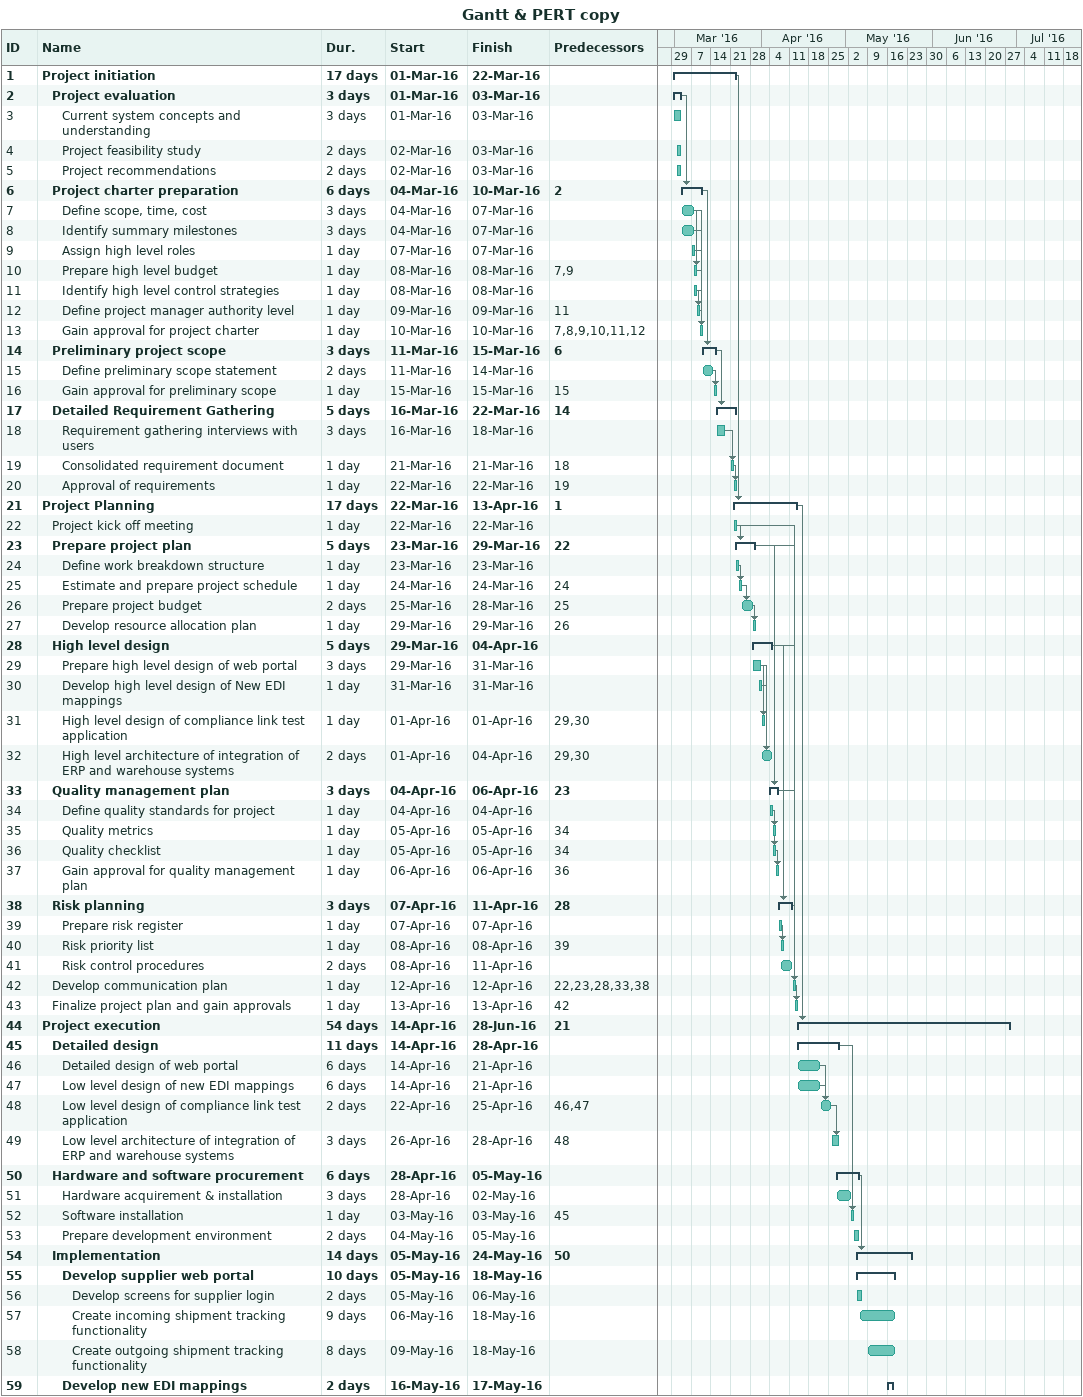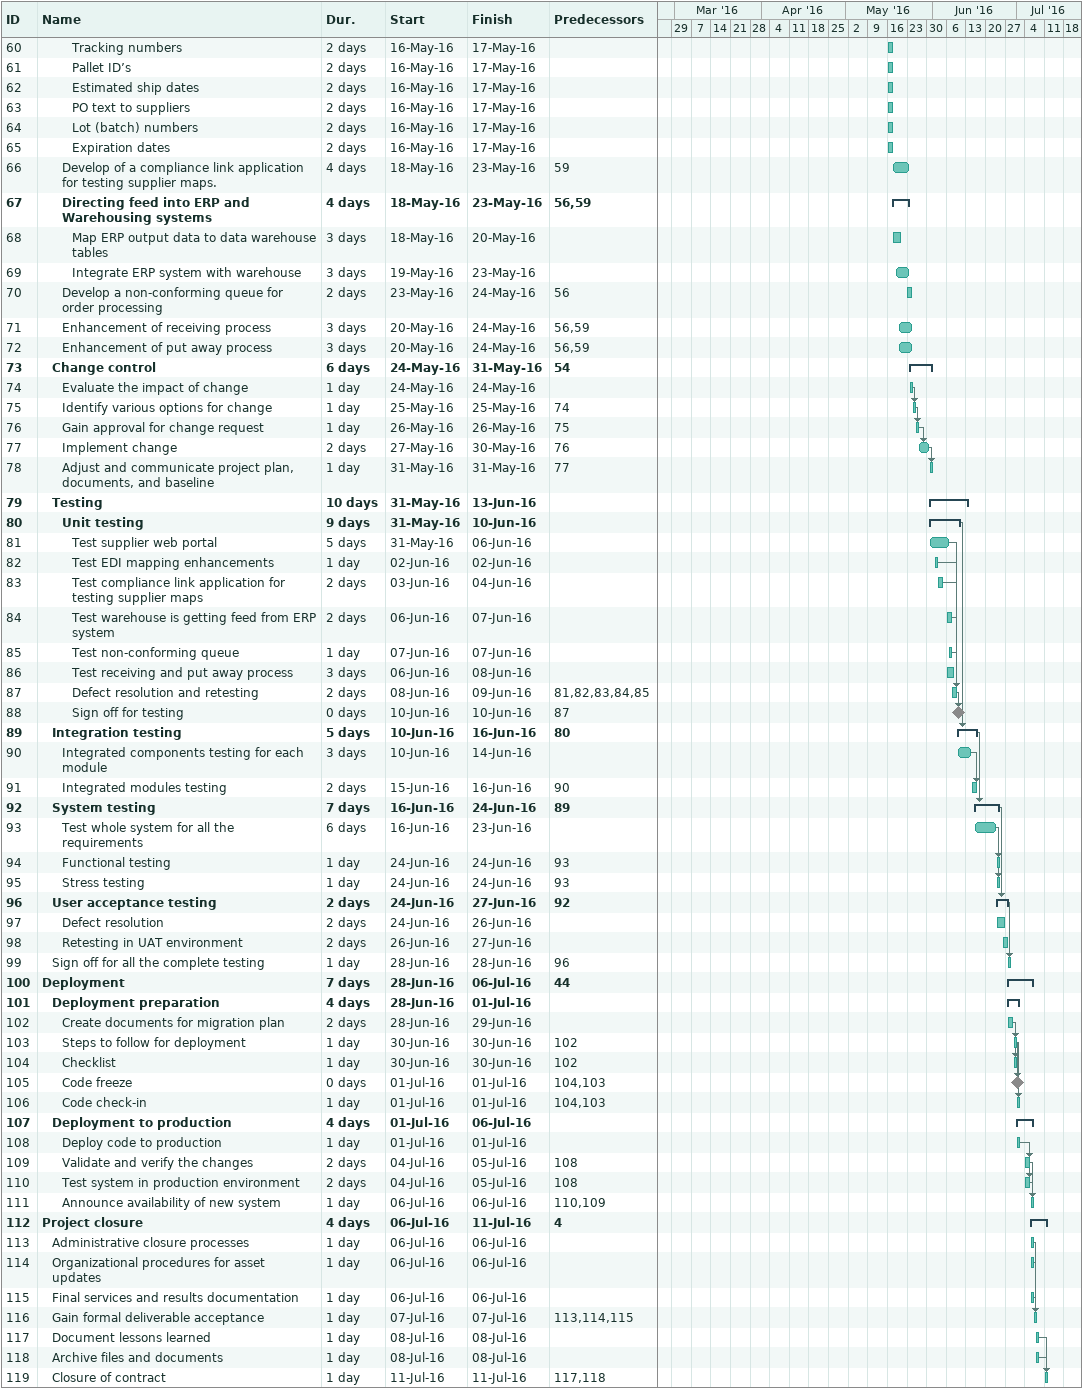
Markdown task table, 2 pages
Gantt & PERT copy

| ID | Level | Task | Duration | Start | Finish | Predecessors |
|---|---|---|---|---|---|---|
| 1 | 1 | **Project initiation** | 17d | 2016-03-01 | 2016-03-22 |  |
| 2 | 2 | **Project evaluation** | 3d | 2016-03-01 | 2016-03-03 |  |
| 3 | 3 | Current system concepts and understanding | 3d | 2016-03-01 | 2016-03-03 |  |
| 4 | 3 | Project feasibility study | 2d | 2016-03-02 | 2016-03-03 |  |
| 5 | 3 | Project recommendations | 2d | 2016-03-02 | 2016-03-03 |  |
| 6 | 2 | **Project charter preparation** | 6d | 2016-03-04 | 2016-03-10 | 2 |
| 7 | 3 | Define scope, time, cost | 3d | 2016-03-04 | 2016-03-07 |  |
| 8 | 3 | Identify summary milestones | 3d | 2016-03-04 | 2016-03-07 |  |
| 9 | 3 | Assign high level roles | 1d | 2016-03-07 | 2016-03-07 |  |
| 10 | 3 | Prepare high level budget | 1d | 2016-03-08 | 2016-03-08 | 7, 9 |
| 11 | 3 | Identify high level control strategies | 1d | 2016-03-08 | 2016-03-08 |  |
| 12 | 3 | Define project manager authority level | 1d | 2016-03-09 | 2016-03-09 | 11 |
| 13 | 3 | Gain approval for project charter | 1d | 2016-03-10 | 2016-03-10 | 7, 8, 9, 10, 11, 12 |
| 14 | 2 | **Preliminary project scope** | 3d | 2016-03-11 | 2016-03-15 | 6 |
| 15 | 3 | Define preliminary scope statement | 2d | 2016-03-11 | 2016-03-14 |  |
| 16 | 3 | Gain approval for preliminary scope | 1d | 2016-03-15 | 2016-03-15 | 15 |
| 17 | 2 | **Detailed Requirement Gathering** | 5d | 2016-03-16 | 2016-03-22 | 14 |
| 18 | 3 | Requirement gathering interviews with users | 3d | 2016-03-16 | 2016-03-18 |  |
| 19 | 3 | Consolidated requirement document | 1d | 2016-03-21 | 2016-03-21 | 18 |
| 20 | 3 | Approval of requirements | 1d | 2016-03-22 | 2016-03-22 | 19 |
| 21 | 1 | **Project Planning** | 17d | 2016-03-22 | 2016-04-13 | 1 |
| 22 | 2 | Project kick off meeting | 1d | 2016-03-22 | 2016-03-22 |  |
| 23 | 2 | **Prepare project plan** | 5d | 2016-03-23 | 2016-03-29 | 22 |
| 24 | 3 | Define work breakdown structure | 1d | 2016-03-23 | 2016-03-23 |  |
| 25 | 3 | Estimate and prepare project schedule | 1d | 2016-03-24 | 2016-03-24 | 24 |
| 26 | 3 | Prepare project budget | 2d | 2016-03-25 | 2016-03-28 | 25 |
| 27 | 3 | Develop resource allocation plan | 1d | 2016-03-29 | 2016-03-29 | 26 |
| 28 | 2 | **High level design** | 5d | 2016-03-29 | 2016-04-04 |  |
| 29 | 3 | Prepare high level design of web portal | 3d | 2016-03-29 | 2016-03-31 |  |
| 30 | 3 | Develop high level design of New EDI mappings | 1d | 2016-03-31 | 2016-03-31 |  |
| 31 | 3 | High level design of compliance link test application | 1d | 2016-04-01 | 2016-04-01 | 29, 30 |
| 32 | 3 | High level architecture of integration of ERP and warehouse systems | 2d | 2016-04-01 | 2016-04-04 | 29, 30 |
| 33 | 2 | **Quality management plan** | 3d | 2016-04-04 | 2016-04-06 | 23 |
| 34 | 3 | Define quality standards for project | 1d | 2016-04-04 | 2016-04-04 |  |
| 35 | 3 | Quality metrics | 1d | 2016-04-05 | 2016-04-05 | 34 |
| 36 | 3 | Quality checklist | 1d | 2016-04-05 | 2016-04-05 | 34 |
| 37 | 3 | Gain approval for quality management plan | 1d | 2016-04-06 | 2016-04-06 | 36 |
| 38 | 2 | **Risk planning** | 3d | 2016-04-07 | 2016-04-11 | 28 |
| 39 | 3 | Prepare risk register | 1d | 2016-04-07 | 2016-04-07 |  |
| 40 | 3 | Risk priority list | 1d | 2016-04-08 | 2016-04-08 | 39 |
| 41 | 3 | Risk control procedures | 2d | 2016-04-08 | 2016-04-11 |  |
| 42 | 2 | Develop communication plan | 1d | 2016-04-12 | 2016-04-12 | 22, 23, 28, 33, 38 |
| 43 | 2 | Finalize project plan and gain approvals | 1d | 2016-04-13 | 2016-04-13 | 42 |
| 44 | 1 | **Project execution** | 54d | 2016-04-14 | 2016-06-28 | 21 |
| 45 | 2 | **Detailed design** | 11d | 2016-04-14 | 2016-04-28 |  |
| 46 | 3 | Detailed design of web portal | 6d | 2016-04-14 | 2016-04-21 |  |
| 47 | 3 | Low level design of new EDI mappings | 6d | 2016-04-14 | 2016-04-21 |  |
| 48 | 3 | Low level design of compliance link test application | 2d | 2016-04-22 | 2016-04-25 | 46, 47 |
| 49 | 3 | Low level architecture of integration of ERP and warehouse systems | 3d | 2016-04-26 | 2016-04-28 | 48 |
| 50 | 2 | **Hardware and software procurement** | 6d | 2016-04-28 | 2016-05-05 |  |
| 51 | 3 | Hardware acquirement & installation | 3d | 2016-04-28 | 2016-05-02 |  |
| 52 | 3 | Software installation | 1d | 2016-05-03 | 2016-05-03 | 45 |
| 53 | 3 | Prepare development environment | 2d | 2016-05-04 | 2016-05-05 |  |
| 54 | 2 | **Implementation** | 14d | 2016-05-05 | 2016-05-24 | 50 |
| 55 | 3 | **Develop supplier web portal** | 10d | 2016-05-05 | 2016-05-18 |  |
| 56 | 4 | Develop screens for supplier login | 2d | 2016-05-05 | 2016-05-06 |  |
| 57 | 4 | Create incoming shipment tracking functionality | 9d | 2016-05-06 | 2016-05-18 |  |
| 58 | 4 | Create outgoing shipment tracking functionality | 8d | 2016-05-09 | 2016-05-18 |  |
| 59 | 3 | **Develop new EDI mappings** | 2d | 2016-05-16 | 2016-05-17 |  |
| 60 | 4 | Tracking numbers | 2d | 2016-05-16 | 2016-05-17 |  |
| 61 | 4 | Pallet ID’s | 2d | 2016-05-16 | 2016-05-17 |  |
| 62 | 4 | Estimated ship dates | 2d | 2016-05-16 | 2016-05-17 |  |
| 63 | 4 | PO text to suppliers | 2d | 2016-05-16 | 2016-05-17 |  |
| 64 | 4 | Lot (batch) numbers | 2d | 2016-05-16 | 2016-05-17 |  |
| 65 | 4 | Expiration dates | 2d | 2016-05-16 | 2016-05-17 |  |
| 66 | 3 | Develop of a compliance link application for testing supplier maps. | 4d | 2016-05-18 | 2016-05-23 | 59 |
| 67 | 3 | **Directing feed into ERP and Warehousing systems** | 4d | 2016-05-18 | 2016-05-23 | 56, 59 |
| 68 | 4 | Map ERP output data to data warehouse tables | 3d | 2016-05-18 | 2016-05-20 |  |
| 69 | 4 | Integrate ERP system with warehouse | 3d | 2016-05-19 | 2016-05-23 |  |
| 70 | 3 | Develop a non-conforming queue for order processing | 2d | 2016-05-23 | 2016-05-24 | 56 |
| 71 | 3 | Enhancement of receiving process | 3d | 2016-05-20 | 2016-05-24 | 56, 59 |
| 72 | 3 | Enhancement of put away process | 3d | 2016-05-20 | 2016-05-24 | 56, 59 |
| 73 | 2 | **Change control** | 6d | 2016-05-24 | 2016-05-31 | 54 |
| 74 | 3 | Evaluate the impact of change | 1d | 2016-05-24 | 2016-05-24 |  |
| 75 | 3 | Identify various options for change | 1d | 2016-05-25 | 2016-05-25 | 74 |
| 76 | 3 | Gain approval for change request | 1d | 2016-05-26 | 2016-05-26 | 75 |
| 77 | 3 | Implement change | 2d | 2016-05-27 | 2016-05-30 | 76 |
| 78 | 3 | Adjust and communicate project plan, documents, and baseline | 1d | 2016-05-31 | 2016-05-31 | 77 |
| 79 | 2 | **Testing** | 10d | 2016-05-31 | 2016-06-13 |  |
| 80 | 3 | **Unit testing** | 9d | 2016-05-31 | 2016-06-10 |  |
| 81 | 4 | Test supplier web portal | 5d | 2016-05-31 | 2016-06-06 |  |
| 82 | 4 | Test EDI mapping enhancements | 1d | 2016-06-02 | 2016-06-02 |  |
| 83 | 4 | Test compliance link application for testing supplier maps | 2d | 2016-06-03 | 2016-06-04 |  |
| 84 | 4 | Test warehouse is getting feed from ERP system | 2d | 2016-06-06 | 2016-06-07 |  |
| 85 | 4 | Test non-conforming queue | 1d | 2016-06-07 | 2016-06-07 |  |
| 86 | 4 | Test receiving and put away process | 3d | 2016-06-06 | 2016-06-08 |  |
| 87 | 4 | Defect resolution and retesting | 2d | 2016-06-08 | 2016-06-09 | 81, 82, 83, 84, 85 |
| 88 | 4 | Sign off for testing | 0d | 2016-06-10 | 2016-06-10 | 87 |
| 89 | 2 | **Integration testing** | 5d | 2016-06-10 | 2016-06-16 | 80 |
| 90 | 3 | Integrated components testing for each module | 3d | 2016-06-10 | 2016-06-14 |  |
| 91 | 3 | Integrated modules testing | 2d | 2016-06-15 | 2016-06-16 | 90 |
| 92 | 2 | **System testing** | 7d | 2016-06-16 | 2016-06-24 | 89 |
| 93 | 3 | Test whole system for all the requirements | 6d | 2016-06-16 | 2016-06-23 |  |
| 94 | 3 | Functional testing | 1d | 2016-06-24 | 2016-06-24 | 93 |
| 95 | 3 | Stress testing | 1d | 2016-06-24 | 2016-06-24 | 93 |
| 96 | 2 | **User acceptance testing** | 2d | 2016-06-24 | 2016-06-27 | 92 |
| 97 | 3 | Defect resolution | 2d | 2016-06-24 | 2016-06-26 |  |
| 98 | 3 | Retesting in UAT environment | 2d | 2016-06-26 | 2016-06-27 |  |
| 99 | 2 | Sign off for all the complete testing | 1d | 2016-06-28 | 2016-06-28 | 96 |
| 100 | 1 | **Deployment** | 7d | 2016-06-28 | 2016-07-06 | 44 |
| 101 | 2 | **Deployment preparation** | 4d | 2016-06-28 | 2016-07-01 |  |
| 102 | 3 | Create documents for migration plan | 2d | 2016-06-28 | 2016-06-29 |  |
| 103 | 3 | Steps to follow for deployment | 1d | 2016-06-30 | 2016-06-30 | 102 |
| 104 | 3 | Checklist | 1d | 2016-06-30 | 2016-06-30 | 102 |
| 105 | 3 | Code freeze | 0d | 2016-07-01 | 2016-07-01 | 104, 103 |
| 106 | 3 | Code check-in | 1d | 2016-07-01 | 2016-07-01 | 104, 103 |
| 107 | 2 | **Deployment to production** | 4d | 2016-07-01 | 2016-07-06 |  |
| 108 | 3 | Deploy code to production | 1d | 2016-07-01 | 2016-07-01 |  |
| 109 | 3 | Validate and verify the changes | 2d | 2016-07-04 | 2016-07-05 | 108 |
| 110 | 3 | Test system in production environment | 2d | 2016-07-04 | 2016-07-05 | 108 |
| 111 | 3 | Announce availability of new system | 1d | 2016-07-06 | 2016-07-06 | 110, 109 |
| 112 | 1 | **Project closure** | 4d | 2016-07-06 | 2016-07-11 | 4 |
| 113 | 2 | Administrative closure processes | 1d | 2016-07-06 | 2016-07-06 |  |
| 114 | 2 | Organizational procedures for asset updates | 1d | 2016-07-06 | 2016-07-06 |  |
| 115 | 2 | Final services and results documentation | 1d | 2016-07-06 | 2016-07-06 |  |
| 116 | 2 | Gain formal deliverable acceptance | 1d | 2016-07-07 | 2016-07-07 | 113, 114, 115 |
| 117 | 2 | Document lessons learned | 1d | 2016-07-08 | 2016-07-08 |  |
| 118 | 2 | Archive files and documents | 1d | 2016-07-08 | 2016-07-08 |  |
| 119 | 2 | Closure of contract | 1d | 2016-07-11 | 2016-07-11 | 117, 118 |
